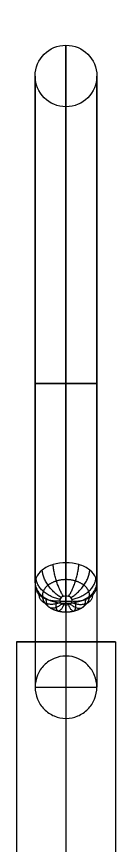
# Model space of a CAD drawing. Header units: millimetres. Extents: x 565 to 905, y -1671 to 168.
# Drawn here: x 731 to 739, y -1337.5 to -1270.2 of the extents above; entities that cross this region are included whole.
import ezdxf

# ---------------------------------------------------------------- set-up
doc = ezdxf.new("R2010")
doc.units = ezdxf.units.MM
doc.header["$MEASUREMENT"] = 0
doc.layers.add('V3 - steel', color=7, linetype='Continuous', true_color=0x191919)

msp = doc.modelspace()

# ---------------------------------------------------------------- linework, layer by layer
at = {"layer": 'V3 - steel'}
for p, q in [((735, -1317.976, 207.024), (735, -1317.266, 207.734)), ((734.506, -1317.678, 207.322), (735.494, -1317.678, 207.322)), ((739, -1321, 225), (731, -1321, 225)), ((735, -1321, 229), (735, -1321, 221)), ((735, -1322.142, 229), (735, -1327.208, 229)), ((732.5, -1324.675, 229), (737.5, -1324.675, 229))]:
    msp.add_line(p, q, dxfattribs=at)
msp.add_circle((735, -1275, 225), 2.5, dxfattribs=at)
at = {"layer": 'V3 - steel', "extrusion": (0, 1, 0)}
for centre in [(-735, 250, -1300), (-735, 200, -1300)]:
    msp.add_circle(centre, 2.5, dxfattribs=at)
at = {"layer": 'V3 - steel', "extrusion": (1, 6.66918e-32, -2.46049e-32)}
msp.add_arc((-1300, 225, 735), 27.5, 229.49841, 90, dxfattribs=at)
at = {"layer": 'V3 - steel', "extrusion": (1, 0, 0)}
for centre, radius, start, end in [((-1300, 225, 732.5), 25, 229.58865, 90), ((-1300, 225, 737.5), 25, 229.58865, 90), ((-1300, 225, 735), 22.5, 229.68356, 90), ((-1300, 225, 732.5), 25, 90, 170.7931), ((-1300, 225, 735), 27.5, 90, 171.6364), ((-1300, 225, 735), 22.5, 90, 169.75965), ((-1300, 225, 737.5), 25, 90, 170.7931)]:
    msp.add_arc(centre, radius, start, end, dxfattribs=at)
at = {"layer": 'V3 - steel'}
for points, knots in [([(735, -1317.86, 204.089), (734.726, -1317.86, 204.089), (734.15, -1317.797, 204.161), (733.358, -1317.504, 204.493), (732.76, -1317.024, 205.037), (732.461, -1316.421, 205.721), (732.521, -1315.755, 206.478), (733.015, -1315.115, 207.209), (733.91, -1314.663, 207.725), (735, -1314.507, 207.902), (736.09, -1314.663, 207.725), (736.985, -1315.115, 207.209), (737.479, -1315.755, 206.478), (737.539, -1316.421, 205.721), (737.24, -1317.024, 205.037), (736.642, -1317.504, 204.493), (735.85, -1317.797, 204.161), (735.274, -1317.86, 204.089), (735, -1317.86, 204.089)], [0, 0, 0, 0, 0.164193, 0.346044, 0.53563, 0.719675, 0.913175, 1.132676, 1.359918, 1.573283, 1.786647, 2.013889, 2.233391, 2.42689, 2.610936, 2.800521, 2.982372, 3.146565, 3.146565, 3.146565, 3.146565]), ([(735, -1317.976, 207.024), (734.945, -1317.976, 207.024), (734.83, -1317.962, 207.038), (734.672, -1317.899, 207.101), (734.552, -1317.796, 207.204), (734.492, -1317.667, 207.333), (734.504, -1317.524, 207.476), (734.603, -1317.386, 207.614), (734.782, -1317.289, 207.711), (735, -1317.255, 207.745), (735.218, -1317.289, 207.711), (735.397, -1317.386, 207.614), (735.496, -1317.524, 207.476), (735.508, -1317.667, 207.333), (735.448, -1317.796, 207.204), (735.328, -1317.899, 207.101), (735.17, -1317.962, 207.038), (735.055, -1317.976, 207.024), (735, -1317.976, 207.024)], [0, 0, 0, 0, 0.164193, 0.346044, 0.53563, 0.719675, 0.913175, 1.132676, 1.359918, 1.573283, 1.786647, 2.013889, 2.233391, 2.42689, 2.610936, 2.800521, 2.982372, 3.146565, 3.146565, 3.146565, 3.146565]), ([(735, -1327.208, 229), (734.671, -1327.208, 229), (734.345, -1327.142, 229), (733.738, -1326.887, 229), (733.464, -1326.701, 229), (733.232, -1326.467, 229), (732.999, -1326.231, 229), (732.815, -1325.952, 229), (732.564, -1325.338, 229), (732.5, -1325.009, 229), (732.5, -1324.678, 229), (732.5, -1324.346, 229), (732.564, -1324.017, 229), (732.815, -1323.402, 229), (732.999, -1323.122, 229), (733.232, -1322.885, 229), (733.463, -1322.651, 229), (733.738, -1322.464, 229), (734.345, -1322.208, 229), (734.671, -1322.142, 229), (735, -1322.142, 229), (735.331, -1322.142, 229), (735.658, -1322.208, 229), (736.268, -1322.467, 229), (736.544, -1322.656, 229), (737.006, -1323.129, 229), (737.188, -1323.408, 229), (737.436, -1324.02, 229), (737.5, -1324.348, 229), (737.5, -1324.678, 229), (737.5, -1325.009, 229), (737.436, -1325.338, 229), (737.185, -1325.952, 229), (737.001, -1326.231, 229), (736.768, -1326.467, 229), (736.536, -1326.701, 229), (736.262, -1326.887, 229), (735.655, -1327.142, 229), (735.329, -1327.208, 229), (735, -1327.208, 229)], [0, 0, 0, 0, 0.99023, 0.99023, 1.980323, 1.980323, 1.980323, 2.978296, 2.978296, 3.976049, 3.976049, 3.976049, 4.97527, 4.97527, 5.974624, 5.974624, 5.974624, 6.965451, 6.965451, 7.956626, 7.956626, 7.956626, 8.952865, 8.952865, 9.948748, 9.948748, 10.943043, 10.943043, 11.937209, 11.937209, 11.937209, 12.934962, 12.934962, 13.932935, 13.932935, 13.932935, 14.923028, 14.923028, 15.913258, 15.913258, 15.913258, 15.913258])]:
    msp.add_open_spline(points, degree=3, knots=knots, dxfattribs=at)
for points, weights in [([(734.793, -1317.298, 207.702), (734.023, -1316.103, 208.897), (733.965, -1314.706, 207.676)], [1, 0.732865619467, 1]), ([(735, -1317.266, 207.734), (735, -1315.963, 209.037), (735, -1314.558, 207.844)], [1, 0.73540321557, 1]), ([(735.207, -1317.298, 207.702), (735.977, -1316.103, 208.897), (736.035, -1314.706, 207.676)], [1, 0.732865449384, 1]), ([(734.614, -1317.395, 207.605), (733.148, -1316.542, 208.458), (733.072, -1315.156, 207.161)], [1, 0.725119109444, 1]), ([(735.386, -1317.395, 207.605), (736.852, -1316.542, 208.458), (736.928, -1315.156, 207.161)], [1, 0.725119113054, 1]), ([(734.516, -1317.532, 207.468), (732.617, -1317.187, 207.813), (732.579, -1315.795, 206.434)], [1, 0.71416809064, 1]), ([(735.484, -1317.532, 207.468), (737.383, -1317.187, 207.813), (737.421, -1315.795, 206.434)], [1, 0.714168082992, 1]), ([(734.504, -1317.668, 207.332), (732.501, -1317.858, 207.142), (732.522, -1316.427, 205.715)], [1, 0.703342634513, 1]), ([(735.496, -1317.668, 207.332), (737.499, -1317.858, 207.142), (737.478, -1316.427, 205.715)], [1, 0.703342638916, 1]), ([(734.561, -1317.791, 207.209), (732.737, -1318.495, 206.505), (732.807, -1317, 205.064)], [1, 0.693531837269, 1]), ([(734.681, -1317.894, 207.106), (733.323, -1319.05, 205.95), (733.405, -1317.48, 204.52)], [1, 0.685318984564, 1]), ([(735.319, -1317.894, 207.106), (736.677, -1319.05, 205.95), (736.595, -1317.48, 204.52)], [1, 0.68531898607, 1]), ([(735.439, -1317.791, 207.209), (737.263, -1318.495, 206.505), (737.193, -1317, 205.064)], [1, 0.693531834795, 1]), ([(734.839, -1317.957, 207.043), (734.142, -1319.398, 205.602), (734.194, -1317.772, 204.189)], [1, 0.680323293469, 1]), ([(735, -1317.976, 207.024), (735, -1319.506, 205.494), (735, -1317.86, 204.089)], [1, 0.678810955803, 1]), ([(735.161, -1317.957, 207.043), (735.858, -1319.398, 205.602), (735.806, -1317.772, 204.189)], [1, 0.680323292507, 1])]:
    msp.add_rational_spline(points, weights, degree=2, dxfattribs=at)
for points, weights, degree, knots in [([(735, -1318.56, 205.532), (734.784, -1318.56, 205.532), (734.329, -1318.507, 205.588), (733.712, -1318.261, 205.848), (733.258, -1317.864, 206.268), (733.048, -1317.377, 206.784), (733.117, -1316.85, 207.343), (733.51, -1316.355, 207.87), (734.188, -1316.012, 208.234), (735, -1315.896, 208.358), (735.812, -1316.012, 208.234), (736.49, -1316.355, 207.87), (736.883, -1316.85, 207.343), (736.952, -1317.377, 206.784), (736.742, -1317.864, 206.268), (736.288, -1318.261, 205.848), (735.671, -1318.507, 205.588), (735.216, -1318.56, 205.532), (735, -1318.56, 205.532)], [0.839405477902, 0.839405108754, 0.839946395955, 0.8424540188, 0.846562473241, 0.851714931009, 0.857420531598, 0.862917431579, 0.866801198879, 0.868137666116, 0.866801061005, 0.86291747338, 0.857420514462, 0.851714939291, 0.84656246859, 0.842454021624, 0.839946393948, 0.839405109729, 0.839405477902], 3, [0, 0, 0, 0, 0.164193, 0.346044, 0.53563, 0.719675, 0.913175, 1.132676, 1.359918, 1.573283, 1.786647, 2.013889, 2.233391, 2.42689, 2.610936, 2.800521, 2.982372, 3.146565, 3.146565, 3.146565, 3.146565]), ([(731, -1321, 225), (731, -1321, 221), (735, -1321, 221), (739, -1321, 221), (739, -1321, 225), (739, -1321, 229), (735, -1321, 229), (731, -1321, 229), (731, -1321, 225)], [1, 0.707106781187, 1, 0.707106781187, 1, 0.707106781187, 1, 0.707106781187, 1], 2, [0, 0, 0, 6.283185, 6.283185, 12.566371, 12.566371, 18.849556, 18.849556, 25.132741, 25.132741, 25.132741])]:
    msp.add_rational_spline(points, weights, degree=degree, knots=knots, dxfattribs=at)
for points in [[(731, -1321, 225), (731, -1386.5, 225), (731, -1452, 225)], [(735, -1321, 221), (735, -1386.5, 221), (735, -1452, 221)], [(735, -1321, 229), (735, -1386.5, 229), (735, -1452, 229)], [(739, -1321, 225), (739, -1386.5, 225), (739, -1452, 225)]]:
    msp.add_open_spline(points, degree=2, dxfattribs=at)

doc.saveas('drawing.dxf')
